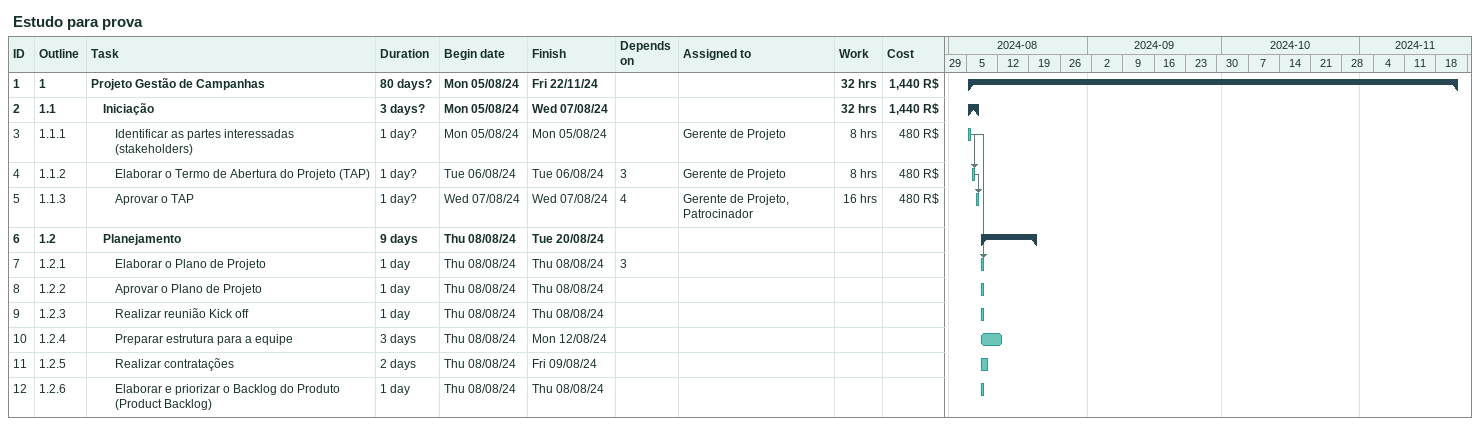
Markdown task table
Estudo para prova

| ID | WBS | Task | Duration | Start | Finish | Predecessors | Resources | Work (h) | Cost (R$) |
|---|---|---|---|---|---|---|---|---|---|
| 1 | 1 | **Projeto Gestão de Campanhas** | 80d? | 2024-08-05 | 2024-11-22 |  |  | 32 | 1440 |
| 2 | 1.1 | **Iniciação** | 3d? | 2024-08-05 | 2024-08-07 |  |  | 32 | 1440 |
| 3 | 1.1.1 | Identificar as partes interessadas (stakeholders) | 1d? | 2024-08-05 | 2024-08-05 |  | Gerente de Projeto | 8 | 480 |
| 4 | 1.1.2 | Elaborar o Termo de Abertura do Projeto (TAP) | 1d? | 2024-08-06 | 2024-08-06 | 3 | Gerente de Projeto | 8 | 480 |
| 5 | 1.1.3 | Aprovar o TAP | 1d? | 2024-08-07 | 2024-08-07 | 4 | Gerente de Projeto, Patrocinador | 16 | 480 |
| 6 | 1.2 | **Planejamento** | 9d | 2024-08-08 | 2024-08-20 |  |  |  |  |
| 7 | 1.2.1 | Elaborar o Plano de Projeto | 1d | 2024-08-08 | 2024-08-08 | 3 |  |  |  |
| 8 | 1.2.2 | Aprovar o Plano de Projeto | 1d | 2024-08-08 | 2024-08-08 |  |  |  |  |
| 9 | 1.2.3 | Realizar reunião Kick off | 1d | 2024-08-08 | 2024-08-08 |  |  |  |  |
| 10 | 1.2.4 | Preparar estrutura para a equipe | 3d | 2024-08-08 | 2024-08-12 |  |  |  |  |
| 11 | 1.2.5 | Realizar contratações | 2d | 2024-08-08 | 2024-08-09 |  |  |  |  |
| 12 | 1.2.6 | Elaborar e priorizar o Backlog do Produto (Product Backlog) | 1d | 2024-08-08 | 2024-08-08 |  |  |  |  |
